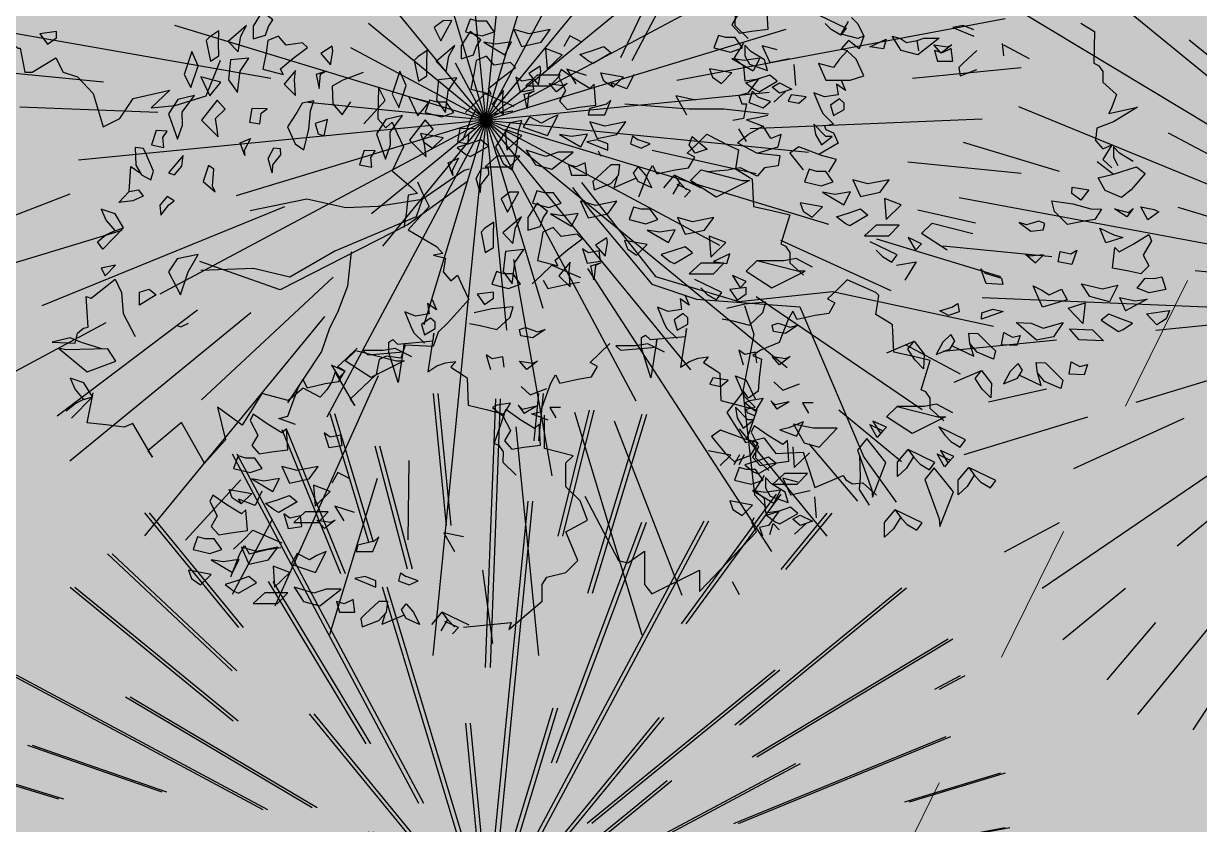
# Model space of a CAD drawing. Header units: millimetres. Extents: x 1555 to 3397, y 790 to 1592.
# Drawn here: x 1648.588 to 1649.428, y 811.148 to 811.72 of the extents above; entities that cross this region are included whole.
import ezdxf

# ---------------------------------------------------------------- set-up
doc = ezdxf.new("R2010")
doc.units = ezdxf.units.MM
doc.linetypes.add('HIDDEN2', pattern=[4.7625, 3.175, -1.5875])
doc.layers.add('ARBOLES', color=62, linetype='Continuous')
doc.layers.add('PROYECCION01', color=7, linetype='HIDDEN2', lineweight=9, true_color=0x6c4856)
doc.layers.add('VEGETACIÓN GRASS', color=116, linetype='Continuous', lineweight=13)

# ---------------------------------------------------------------- blocks, each defined once
blk = doc.blocks.new('A$C3A994C8D')
at = {"layer": 'ARBOLES', "color": 82}
for p, q in [((-3.4674, 7.2761), (-3.492, 8.025)), ((-3.2635, 5.8005), (-2.9029, 7.9864)), ((-3.2084, 8.0291), (-3.2607, 7.1605)), ((-3.9084, 7.2241), (-4.0772, 7.9478)), ((-4.3965, 7.8081), (-3.8599, 6.4024)), ((-3.6716, 7.7749), (-3.6236, 7.0652)), ((-2.6252, 7.0563), (-2.3327, 7.8337)), ((-4.5262, 7.5154), (-4.6362, 7.758)), ((-2.0607, 7.6847), (-2.5115, 6.8385)), ((-4.8725, 7.5789), (-4.4801, 6.9675)), ((-2.4268, 6.5697), (-1.8032, 7.5727)), ((-4.5374, 6.6118), (-5.1474, 7.4628)), ((-2.8632, 7.2475), (-3.0891, 6.2117)), ((-3.393, 5.0153), (-4.3865, 7.2071)), ((-2.4268, 6.0472), (-1.3349, 7.2134)), ((-5.5445, 7.0298), (-5.5911, 7.0735)), ((-3.393, 5.0153), (-3.4587, 7.0122)), ((-4.9481, 6.8896), (-4.0374, 5.7756)), ((-1.8992, 6.8927), (-2.6907, 5.9705)), ((-5.7128, 6.797), (-4.9765, 6.2814)), ((-3.393, 5.0153), (-5.2843, 6.7862)), ((-1.2921, 6.8129), (-1.921, 6.3241)), ((-1.3626, 6.4707), (-0.9456, 6.7697)), ((-5.6043, 6.3899), (-5.9504, 6.6051)), ((-3.393, 5.0153), (-2.8448, 6.4727)), ((-0.8811, 6.417), (-2.3287, 5.6235)), ((-1.4339, 5.9034), (-0.6504, 6.2585)), ((-3.393, 5.0153), (-3.6558, 6.1417)), ((-5.0788, 5.6495), (-6.2114, 6.0756)), ((-3.393, 5.0153), (-4.1469, 6.067)), ((-3.393, 5.0153), (-1.9141, 6.0754)), ((-5.392, 5.8668), (-4.1197, 5.3925)), ((-1.6666, 5.6465), (-0.9459, 5.9217)), ((-3.393, 5.0153), (-4.693, 5.8234)), ((-3.393, 5.0153), (-2.9435, 5.7384)), ((-6.3647, 5.7196), (-5.1141, 5.4472)), ((-3.393, 5.0153), (-2.8072, 5.641)), ((-3.393, 5.0153), (-1.1613, 5.536)), ((-6.2033, 5.4789), (-6.3641, 5.5054)), ((-3.393, 5.0153), (-4.6201, 5.477)), ((-3.393, 5.0153), (-2.4827, 5.4279)), ((-3.393, 5.0153), (-5.3336, 5.3354)), ((-3.393, 5.0153), (-3.3341, 5.3723)), ((-1.0538, 5.3699), (-0.528, 5.3493)), ((-6.1764, 5.2054), (-4.894, 5.1261)), ((-1.2636, 5.0854), (-0.3834, 5.1143)), ((-3.393, 5.0153), (-5.1474, 4.9576)), ((-3.393, 5.0153), (-5.0459, 4.2661)), ((-3.393, 5.0153), (-5.0218, 3.8478)), ((-3.393, 5.0153), (-4.9443, 4.6534)), ((-3.393, 5.0153), (-4.5456, 3.1612)), ((-3.393, 5.0153), (-4.4061, 3.9333)), ((-3.393, 5.0153), (-4.0292, 3.3243)), ((-3.393, 5.0153), (-3.6828, 3.2583)), ((-3.393, 5.0153), (-1.9334, 5.0633)), ((-3.393, 5.0153), (-2.6181, 4.7238)), ((-3.393, 5.0153), (-2.6172, 4.5331)), ((-3.393, 5.0153), (-2.6949, 4.0414)), ((-3.393, 5.0153), (-3.3569, 3.9162)), ((-3.393, 5.0153), (-3.1245, 3.8644)), ((-3.393, 5.0153), (-2.1498, 2.2727)), ((-3.393, 5.0153), (-1.352, 4.6787)), ((-3.393, 5.0153), (-2.0157, 3.7257)), ((-5.8423, 4.9348), (-6.4026, 4.9164)), ((-6.3284, 4.6177), (-4.477, 4.8819)), ((-2.1699, 4.9183), (-0.7048, 4.8292)), ((-1.014, 4.6229), (-0.4219, 4.5252)), ((-4.7282, 4.2444), (-4.2198, 4.5546)), ((-6.026, 4.1279), (-4.778, 4.4942)), ((-1.5231, 4.5269), (-0.5877, 4.2174)), ((-5.7301, 4.47), (-6.3255, 4.3311)), ((-2.301, 4.4568), (-1.3827, 4.0434)), ((-1.8002, 4.4161), (-0.5746, 3.955)), ((-3.1048, 3.0103), (-3.2896, 4.2258)), ((-2.1847, 4.2642), (-0.8356, 3.4256)), ((-5.5551, 4.0353), (-6.1357, 3.7722)), ((-3.6643, 4.046), (-4.1313, 2.216)), ((-4.7383, 3.8494), (-5.2342, 3.3845)), ((-1.4027, 2.8186), (-2.3644, 3.8545)), ((-5.804, 3.5878), (-5.5211, 3.7604)), ((-5.2512, 3.6834), (-5.8404, 3.261)), ((-5.1849, 2.6949), (-4.5076, 3.5926)), ((-1.4475, 3.5481), (-1.0454, 3.3292)), ((-3.3369, 3.3081), (-3.294, 2.0057)), ((-3.001, 3.3351), (-2.7088, 2.0828)), ((-2.3735, 3.35), (-2.2245, 2.9313)), ((-2.1713, 3.311), (-1.6387, 2.5679)), ((-1.5421, 3.2822), (-1.1949, 2.9572)), ((-3.5324, 3.1902), (-3.5778, 2.145)), ((-5.2123, 3.0723), (-5.4512, 2.8172)), ((-4.1803, 2.9226), (-4.4533, 2.1969)), ((-4.7424, 2.8446), (-4.9828, 2.4579)), ((-4.5227, 2.7179), (-4.6783, 2.3265)), ((-2.5653, 2.6366), (-2.4864, 2.2294)), ((-3.8694, 2.127), (-3.8831, 2.0442))]:
    blk.add_line(p, q, dxfattribs=at)
blk = doc.blocks.new('A$C77297A4A')
at = {"layer": 'ARBOLES'}
for points in [[(-120.666, 88.418), (-119.165, 91.292), (-117.575, 92.078), (-117.379, 93.257), (-115.806, 93.65), (-114.43, 94.829), (-114.234, 96.4), (-113.448, 98.954), (-113.251, 102.49)], [(-121.113, 88.542), (-119.738, 91.433), (-117.379, 92.864), (-116.396, 93.453), (-114.234, 94.436), (-113.841, 95.811), (-113.061, 101.901)], [(-116.579, 90.223), (-116.589, 89.81), (-116.063, 89.3)], [(-102.87, 89.906), (-102.331, 89.573), (-102.359, 88.313), (-102.177, 88.231), (-101.998, 87.982), (-101.998, 87.569), (-101.459, 87.071), (-101.639, 86.574), (-101.759, 86.325), (-100.621, 86.574), (-101.579, 85.994), (-102.238, 85.746), (-102.298, 85.25), (-101.998, 84.919), (-101.639, 85.083), (-101.998, 84.504), (-101.639, 84.173)], [(-145.03, 90.703), (-145.88, 89.664), (-145.03, 88.908), (-144.935, 88.908), (-144.746, 87.963), (-144.463, 87.963), (-143.517, 88.53), (-143.234, 87.963), (-142.667, 87.774), (-142.039, 87.118), (-141.643, 85.797), (-140.982, 86.127), (-140.453, 86.92), (-138.998, 87.251), (-139.737, 86.546), (-138.792, 86.641), (-137.563, 87.019), (-136.996, 88.436)], [(-115.269, 89.669), (-115.33, 90.497)], [(-116.469, 90.248), (-116.707, 89.835)], [(-113.249, 90.227), (-112.185, 89.711), (-112.393, 89.423), (-112.77, 89.647), (-113.011, 89.896)], [(-111.962, 90.13), (-111.723, 89.881), (-111.482, 89.384), (-111.723, 89.302), (-112.382, 89.466), (-112.082, 89.964)], [(-116.707, 89.835), (-116.408, 89.502)], [(-116.408, 89.502), (-115.928, 89.586)], [(-115.928, 89.586), (-115.269, 89.669)], [(-107.118, 89.643), (-107.538, 89.809), (-107.956, 89.725), (-107.118, 89.394)], [(-122.658, 89.151), (-123.137, 89.4), (-123.378, 88.984)], [(-117.246, 89.42), (-117.426, 88.923)], [(-116.946, 89.338), (-117.246, 89.42)], [(-116.587, 89.338), (-116.946, 89.338)], [(-116.255, 89.11), (-116.615, 88.531)], [(-116.287, 88.923), (-116.587, 89.338)], [(-111.482, 89.384), (-111.662, 88.886), (-112.082, 89.219), (-112.382, 88.886), (-112.13, 88.817), (-112.441, 88.473), (-112.681, 88.142), (-113.279, 88.307), (-112.98, 87.645), (-112.023, 87.645), (-111.482, 87.811), (-111.782, 88.473), (-112.141, 88.804)], [(-109.304, 88.803), (-109.363, 89.216), (-109.095, 89.312), (-108.497, 89.312), (-109.335, 88.65), (-109.994, 88.815), (-110.353, 89.394), (-110.024, 89.299), (-109.783, 89.134), (-109.363, 89.216)], [(-105.996, 89.103), (-105.937, 88.605)], [(-117.426, 88.923), (-116.767, 88.758)], [(-116.767, 88.758), (-116.287, 88.923)], [(-115.956, 88.779), (-116.196, 89.028)], [(-116.196, 89.028), (-116.196, 88.613)], [(-116.196, 88.613), (-116.017, 88.282)], [(-115.417, 88.448), (-115.956, 88.779)], [(-114.91, 88.84), (-115.51, 89.007)], [(-115.51, 89.007), (-115.21, 88.343)], [(-107, 88.815), (-107.538, 88.319), (-107.718, 88.152), (-107.658, 87.821), (-107, 88.07)], [(-116.707, 88.509), (-115.869, 88.012)], [(-116.228, 88.427), (-116.707, 88.509)], [(-116.615, 88.531), (-116.255, 88.199)], [(-116.255, 88.199), (-116.196, 87.62)], [(-115.605, 88.522), (-116.228, 88.427)], [(-116.017, 88.282), (-115.297, 88.033)], [(-115.605, 88.522), (-115.869, 88.012)], [(-115.297, 88.033), (-115.417, 88.448)], [(-115.21, 88.343), (-114.431, 88.509)], [(-114.252, 88.26), (-114.192, 87.432)], [(-131.338, 87.944), (-132.137, 87.645), (-132.565, 87.41), (-132.539, 86.706), (-132.165, 86.264), (-131.816, 86.779)], [(-122.479, 87.825), (-123.258, 88.074), (-122.899, 87.494)], [(-120.598, 87.868), (-120.871, 87.298), (-121.53, 87.547), (-121.424, 87.36), (-121.783, 87.608), (-121.902, 87.94), (-121.004, 87.774), (-121.424, 87.36)], [(-117.605, 88.096), (-117.486, 87.763)], [(-116.707, 87.929), (-117.605, 88.096)], [(-117.486, 87.763), (-117.127, 87.516)], [(-117.127, 87.516), (-116.707, 87.929)], [(-116.196, 87.62), (-115.658, 87.702)], [(-116.161, 87.536), (-115.689, 87.681)], [(-115.658, 87.702), (-116.076, 87.122)], [(-115.21, 87.847), (-115.689, 87.681)], [(-114.91, 87.598), (-115.21, 87.847)], [(-131.3, 85.913), (-130.466, 86.833), (-130.726, 87.364), (-130.755, 86.108), (-130.439, 85.749), (-130.186, 85.981), (-129.986, 85.535), (-129.727, 85.004), (-130.187, 84.051), (-129.438, 83.42), (-129.181, 83.145), (-129.552, 83.08), (-129.623, 82.346), (-129.717, 81.808)], [(-116.161, 87.536), (-115.81, 87.267)], [(-116.025, 86.76), (-115.896, 87.206)], [(-115.658, 86.958), (-115.896, 87.206)], [(-115.81, 87.267), (-115.629, 87.183)], [(-115.629, 87.183), (-114.91, 87.598)], [(-115.117, 87.371), (-114.818, 87.537)], [(-114.818, 87.122), (-115.117, 87.371)], [(-114.818, 87.537), (-114.338, 87.289)], [(-114.338, 87.289), (-114.818, 87.122)], [(-112.382, 87.645), (-112.202, 87.231), (-112.561, 87.48), (-112.502, 87.065), (-113.04, 86.982), (-113.459, 87.147), (-113.22, 86.567), (-113.1, 86.32), (-112.681, 85.905), (-113.04, 85.823), (-112.991, 85.688), (-112.676, 85.549), (-112.49, 85.144), (-113.263, 84.698)], [(-127.28, 86.368), (-126.92, 86.699), (-126.5, 87.114), (-125.362, 86.616)], [(-118.154, 86.853), (-118.933, 87.019)], [(-118.933, 87.019), (-118.513, 86.273)], [(-116.076, 87.122), (-116.435, 87.04)], [(-116.435, 87.04), (-116.316, 86.709)], [(-116.025, 86.76), (-115.476, 86.542)], [(-115.178, 86.791), (-115.658, 86.958)], [(-115.476, 86.542), (-115.178, 86.791)], [(-114.586, 87.198), (-115.042, 86.776)], [(-127.376, 85.27), (-127.017, 86.181), (-126.837, 86.512)], [(-126.837, 86.512), (-126.658, 86.181)], [(-126.658, 86.181), (-125.94, 86.347)], [(-125.94, 86.347), (-125.399, 86.43)], [(-115.259, 86.295), (-117.028, 86.492), (-118.404, 86.492), (-120.959, 86.688)], [(-116.316, 86.709), (-116.135, 86.709)], [(-116.135, 86.709), (-116.255, 86.129)], [(-116.255, 86.129), (-116.676, 86.047)], [(-115.712, 86.154), (-116.131, 86.07)], [(-116.131, 86.07), (-115.472, 85.821)], [(-115.472, 85.821), (-116.072, 85.49)], [(-115.292, 86.236), (-115.712, 86.154)], [(-115.172, 85.325), (-115.472, 85.821)], [(-120.653, 85.433), (-120.73, 85.114)], [(-120.653, 85.433), (-120.43, 85.28)], [(-120.403, 83.013), (-120.044, 83.924), (-119.864, 84.255), (-119.685, 83.924), (-118.966, 84.09), (-118.426, 84.172), (-118.187, 84.586), (-118.487, 84.752), (-118.128, 85.083), (-117.708, 85.498), (-116.807, 85.041), (-116.448, 84.875), (-116.566, 84.131), (-116.028, 83.798), (-115.908, 83.715), (-115.848, 82.638), (-115.13, 82.474), (-114.41, 82.307), (-114.771, 81.148), (-114.59, 81.065), (-114.41, 80.817), (-114.41, 80.403), (-113.872, 79.906)], [(-118.407, 85.076), (-118.287, 85.408)], [(-118.287, 85.408), (-117.689, 84.91)], [(-116.49, 85.159), (-116.072, 85.49)], [(-116.135, 85.218), (-116.435, 85.714)], [(-114.754, 85.49), (-115.172, 85.325)], [(-114.874, 84.994), (-114.754, 85.49)], [(-120.73, 85.114), (-120.31, 84.949)], [(-119.951, 85.114), (-120.43, 85.28)], [(-120.31, 84.949), (-119.951, 85.114)], [(-118.168, 84.745), (-118.407, 85.076)], [(-117.689, 84.91), (-118.168, 84.745)], [(-116.49, 85.159), (-115.712, 84.745)], [(-115.712, 84.745), (-114.874, 84.994)], [(-112.861, 84.001), (-112.561, 84.497), (-113.161, 84.663), (-114.058, 84.994), (-114.417, 84.746), (-113.879, 84.084)], [(-100.8, 84.421), (-101.339, 84.752), (-101.579, 85.001), (-101.579, 84.586), (-101.4, 84.255)], [(-121.9, 84.613), (-122.003, 84.833)], [(-115.652, 84.745), (-114.813, 84.661)], [(-114.813, 84.661), (-114.874, 84.248)], [(-102.223, 84.422), (-101.575, 83.912)], [(-140.612, 83.226), (-140.543, 84.214), (-140.168, 83.954)], [(-127.124, 84.116), (-127.333, 84.057), (-128.99, 82.906), (-129.23, 82.226), (-132.459, 80.865), (-134.244, 79.827), (-135.676, 80.174), (-137.774, 80.093)], [(-120.61, 83.954), (-120.43, 84.203)], [(-120.43, 83.623), (-120.61, 83.954)], [(-120.43, 84.203), (-120.131, 83.872)], [(-118.348, 83.668), (-117.928, 84.082)], [(-117.928, 84.082), (-116.31, 83.668)], [(-117.689, 84.021), (-116.851, 84.082)], [(-116.371, 84.166), (-116.851, 84.082)], [(-115.712, 83.835), (-116.371, 84.166)], [(-115.413, 84.166), (-115.712, 83.835)], [(-114.874, 84.248), (-115.413, 84.166)], [(-129.177, 83.61), (-128.978, 83.164), (-128.718, 82.634), (-129.552, 81.713), (-128.429, 81.05), (-128.173, 80.774), (-128.544, 80.709), (-128.072, 80.583), (-128.166, 80.045), (-127.85, 79.687), (-127.597, 79.918), (-127.398, 79.472), (-127.138, 78.942), (-127.972, 78.021), (-128.36, 77.646), (-128.551, 77.078), (-129.667, 77.139), (-129.84, 76.626), (-130.427, 76.699), (-130.698, 76.564), (-130.819, 75.976), (-131.847, 74.996), (-131.669, 74.745), (-132.444, 76.08), (-132.577, 75.682), (-132.77, 75.368), (-133.042, 75.081), (-133.71, 75.43), (-134.197, 75.026), (-134.313, 74.938), (-135.353, 75.225), (-135.738, 74.597), (-136.125, 73.967), (-137.109, 74.679), (-136.792, 73.381), (-137.626, 72.46), (-138.537, 74.064), (-139.868, 72.95), (-139.69, 72.699), (-140.465, 74.035), (-140.81, 73.886), (-141.542, 73.972), (-142.276, 74.059), (-142.043, 75.251)], [(-127.179, 83.644), (-129.546, 81.921), (-134.625, 79.337), (-137.808, 80.453)], [(-122.672, 83.584), (-119.742, 79.861), (-116.442, 78.868), (-112.725, 79.262), (-106.339, 77.891)], [(-121.262, 83.813), (-121.389, 83.374)], [(-120.501, 83.753), (-121.389, 83.374)], [(-119.892, 83.374), (-120.43, 83.623)], [(-120.131, 83.872), (-119.892, 83.374)], [(-119.413, 83.374), (-118.993, 83.872)], [(-118.783, 83.572), (-119.053, 83.126)], [(-118.754, 83.541), (-118.993, 83.872)], [(-117.929, 83.356), (-118.993, 83.872)], [(-118.348, 83.255), (-118.886, 83.502)], [(-118.513, 83.292), (-118.754, 83.541)], [(-117.33, 83.006), (-118.348, 83.668)], [(-116.012, 83.668), (-117.33, 83.006)], [(-116.31, 83.668), (-116.012, 83.668)], [(-123.025, 83.394), (-122.326, 82.478), (-121.083, 80.995), (-119.88, 79.561), (-118.112, 78.96), (-114.021, 78.657), (-112.114, 74.184), (-111.479, 72.693), (-110.2, 70.906)], [(-118.587, 83.006), (-118.348, 83.255)], [(-128.99, 82.906), (-130.755, 82.628), (-132.02, 82.586), (-133.567, 82.923), (-135.812, 82.465)], [(-140.835, 81.784), (-141.662, 80.939), (-141.869, 81.228), (-141.537, 81.514), (-141.224, 81.663), (-140.835, 81.784), (-141.172, 82.34), (-141.722, 82.525), (-141.522, 82.079), (-141.185, 81.681)], [(-108.17, 80.904), (-109.188, 81.566), (-108.768, 81.98), (-107.151, 81.566)], [(-110.985, 80.904), (-110.745, 80.656), (-110.368, 80.432), (-110.16, 80.72), (-111.224, 81.235)], [(-131.802, 80.841), (-131.96, 79.47), (-132.348, 78.435), (-132.664, 77.81), (-132.991, 76.884), (-134.332, 74.856)], [(-124.633, 79.566), (-124.274, 79.897), (-123.854, 80.312), (-122.716, 79.815)], [(-113.508, 80.235), (-114.167, 80.567), (-114.646, 80.483), (-115.724, 80.483), (-116.144, 80.069), (-115.126, 79.407), (-113.808, 80.069), (-114.106, 80.069), (-115.724, 80.483)], [(-110.189, 80.315), (-109.404, 80.446), (-109.856, 79.72)], [(-141.7, 76.988), (-142.503, 77.236), (-142.951, 77.425), (-143.668, 77.251), (-142.751, 77.211), (-142.658, 77.614), (-142.427, 77.816), (-142.232, 77.856), (-142.322, 79.067), (-142.121, 78.995), (-141.169, 79.749), (-140.911, 79.219), (-140.854, 78.396), (-140.378, 77.477)], [(-124.191, 79.71), (-124.012, 79.379)], [(-124.012, 79.379), (-123.293, 79.546)], [(-123.293, 79.546), (-122.753, 79.628)], [(-117.941, 79.407), (-117.7, 79.158), (-117.323, 78.934), (-117.115, 79.223), (-118.179, 79.738)], [(-108.308, 74.13), (-108.846, 74.628), (-108.846, 75.041), (-109.026, 75.29), (-109.207, 75.372), (-108.846, 76.532), (-109.566, 76.698), (-110.284, 76.863), (-110.343, 77.94), (-110.464, 78.022), (-111.002, 78.355), (-110.884, 79.1), (-111.006, 79.225), (-112.144, 79.723), (-112.564, 79.308), (-112.923, 78.977), (-112.623, 78.81), (-112.862, 78.397), (-113.402, 78.315), (-114.12, 78.148), (-114.3, 78.479), (-114.479, 78.148), (-114.838, 77.237), (-115.573, 76.942), (-115.885, 76.732), (-115.538, 76.585), (-115.634, 75.854), (-115.664, 75.309), (-116.052, 75.031), (-116.247, 75.313), (-116.541, 74.923), (-116.914, 74.465), (-116.372, 73.613), (-116.171, 73.271), (-115.442, 73.462), (-115.058, 72.958), (-114.965, 72.846), (-113.887, 72.892), (-113.653, 72.193), (-113.418, 71.493), (-112.299, 71.964), (-112.199, 71.792), (-111.934, 71.637), (-111.523, 71.677), (-110.975, 71.19)], [(-128.602, 78.953), (-128.423, 78.54), (-128.782, 78.788), (-128.722, 78.373), (-129.261, 78.291), (-129.679, 78.456), (-129.441, 77.876), (-129.32, 77.629), (-128.902, 77.214)], [(-118.583, 79.134), (-118.403, 78.721), (-118.762, 78.969), (-118.703, 78.554), (-119.242, 78.472), (-119.66, 78.637), (-119.421, 78.057), (-119.301, 77.81), (-118.883, 77.395)], [(-117.098, 78.181), (-116.678, 78.097), (-116.019, 77.933), (-115.481, 78.429), (-115.36, 78.844), (-116.199, 78.761), (-116.917, 78.595)], [(-101.337, 79.022), (-101.097, 78.501)], [(-101.337, 79.022), (-100.719, 78.899)], [(-100.237, 78.96), (-101.097, 78.501)], [(-100.719, 78.899), (-100.237, 78.96)], [(-127.117, 78), (-126.697, 77.916), (-126.038, 77.752), (-125.5, 78.248), (-125.38, 78.663), (-126.218, 78.58), (-126.936, 78.414)], [(-116.217, 78.705), (-115.837, 77.571), (-116.273, 75.313), (-115.817, 71.205), (-115.337, 70.685)], [(-138.727, 77.917), (-138.569, 77.864), (-138.259, 78.011)], [(-129.408, 76.678), (-130.067, 77.009), (-130.546, 76.925), (-131.329, 76.929), (-131.143, 76.753), (-129.728, 76.876), (-129.71, 77.183), (-129.94, 75.656), (-130.31, 76.845), (-130.31, 77.259), (-130.151, 77.357), (-129.966, 77.181), (-128.551, 77.303), (-128.533, 77.611), (-128.763, 76.084), (-128.41, 76.311), (-128.063, 76.436), (-127.671, 76.49), (-127.857, 76.27), (-127.326, 75.925), (-127.208, 75.84), (-127.175, 74.762), (-126.461, 74.58), (-125.745, 74.396), (-126.133, 73.246), (-125.954, 73.159), (-125.78, 72.906), (-125.79, 72.493), (-125.264, 71.983)], [(-119.389, 76.859), (-120.047, 77.19), (-120.527, 77.106), (-121.309, 77.11), (-121.124, 76.934), (-119.708, 77.057), (-119.69, 77.364), (-119.921, 75.837), (-120.291, 77.026), (-120.291, 77.44), (-120.132, 77.538), (-119.946, 77.362), (-118.531, 77.484), (-118.513, 77.792), (-118.744, 76.265), (-118.391, 76.492), (-118.044, 76.617), (-117.652, 76.671), (-117.838, 76.451), (-117.307, 76.106), (-117.189, 76.021), (-117.155, 74.943), (-116.441, 74.761), (-115.726, 74.577), (-116.114, 73.427), (-115.935, 73.34), (-115.761, 73.087), (-115.771, 72.674), (-115.244, 72.164)], [(-107.982, 77.114), (-107.112, 76.696), (-107.27, 77.201), (-107.312, 77.616), (-106.952, 77.6), (-106.436, 77.081), (-106.264, 76.907), (-106.338, 76.579), (-106.985, 76.857), (-107.27, 77.201)], [(-134.015, 73.986), (-134.674, 74.235), (-134.315, 74.319), (-133.91, 75.446), (-133.731, 75.777), (-133.551, 75.446), (-132.833, 75.613), (-132.293, 75.695), (-132.054, 76.108), (-132.354, 76.275), (-131.994, 76.606), (-131.574, 77.021)], [(-123.996, 74.167), (-124.655, 74.416), (-124.296, 74.5), (-123.891, 75.627), (-123.711, 75.958), (-123.532, 75.627), (-122.814, 75.793), (-122.273, 75.876), (-122.035, 76.289), (-122.334, 76.456), (-121.975, 76.787), (-121.555, 77.202)], [(-110.57, 76.831), (-109.484, 77.299), (-109.087, 76.784), (-109.113, 76.204), (-109.457, 76.551), (-109.738, 76.979), (-109.484, 77.299)], [(-126.218, 76.592), (-126.458, 76.757)], [(-126.458, 76.757), (-126.277, 76.177)], [(-125.798, 76.675), (-126.218, 76.592)], [(-125.739, 76.261), (-125.798, 76.675)], [(-125.139, 76.508), (-124.601, 76.426)], [(-124.841, 76.177), (-125.139, 76.508)], [(-124.421, 76.508), (-124.841, 76.177)], [(-124.601, 76.426), (-124.421, 76.508)], [(-116.439, 76.938), (-116.258, 76.358)], [(-116.199, 76.773), (-116.439, 76.938)], [(-115.779, 76.856), (-116.199, 76.773)], [(-115.719, 76.442), (-115.779, 76.856)], [(-114.822, 76.358), (-115.12, 76.689)], [(-115.12, 76.689), (-114.581, 76.607)], [(-114.402, 76.689), (-114.822, 76.358)], [(-114.581, 76.607), (-114.402, 76.689)], [(-107.898, 75.67), (-106.812, 76.138), (-106.414, 75.622), (-106.44, 75.043), (-106.784, 75.39), (-107.065, 75.818), (-106.812, 76.138)], [(-105.31, 75.952), (-104.44, 75.534), (-104.597, 76.039), (-104.639, 76.455), (-104.279, 76.439), (-103.763, 75.92), (-103.591, 75.745), (-103.665, 75.417), (-104.312, 75.695), (-104.597, 76.039)], [(-142.897, 74.243), (-142.069, 75.087), (-142.407, 75.644), (-142.957, 75.828), (-142.757, 75.382), (-142.42, 74.984)], [(-115.78, 74.32), (-116.094, 74.458), (-116.144, 74.593), (-115.785, 74.675), (-116.203, 75.09), (-116.323, 75.337), (-116.562, 75.917), (-116.144, 75.753), (-115.785, 75.006)], [(-115.051, 75.68), (-114.692, 75.349)], [(-114.692, 75.349), (-114.033, 75.598)], [(-143.104, 74.531), (-142.772, 74.817), (-142.459, 74.966), (-142.069, 75.087)], [(-125.07, 75.499), (-124.711, 75.168)], [(-124.711, 75.168), (-124.052, 75.417)], [(-126.029, 74.753), (-126.208, 74.671)], [(-126.208, 74.671), (-125.788, 74.34)], [(-125.488, 74.837), (-126.029, 74.753)], [(-125.788, 74.34), (-125.488, 74.837)], [(-125.19, 74.753), (-124.95, 74.422)], [(-125.011, 74.588), (-125.19, 74.753)], [(-124.454, 74.715), (-125.011, 74.588)], [(-124.454, 74.715), (-124.95, 74.422)], [(-123.932, 74.671), (-123.693, 74.257)], [(-123.512, 74.671), (-123.932, 74.671)], [(-116.009, 74.934), (-116.189, 74.852)], [(-116.189, 74.852), (-115.769, 74.521)], [(-115.469, 75.018), (-116.009, 74.934)], [(-115.769, 74.521), (-115.469, 75.018)], [(-114.992, 74.769), (-115.171, 74.934)], [(-115.171, 74.934), (-114.931, 74.603)], [(-114.435, 74.896), (-114.992, 74.769)], [(-114.435, 74.896), (-114.931, 74.603)], [(-113.913, 74.852), (-113.674, 74.438)], [(-113.493, 74.852), (-113.913, 74.852)], [(-107.944, 74.46), (-108.603, 74.791), (-109.082, 74.707), (-110.159, 74.707), (-108.542, 74.294), (-108.244, 74.294), (-109.561, 73.632), (-110.579, 74.294), (-110.159, 74.707)], [(-127.356, 65.952), (-125.466, 66.141), (-125.561, 65.858), (-124.238, 66.991), (-124.238, 67.652), (-124.049, 67.936), (-123.292, 68.125), (-122.82, 68.597), (-123.292, 69.731), (-122.442, 70.203), (-122.725, 70.959), (-123.292, 71.526), (-123.292, 72.47), (-123.009, 72.754), (-124.143, 73.037), (-124.143, 74.36)], [(-115.83, 73.941), (-115.949, 73.692)], [(-115.949, 73.692), (-115.65, 73.112)], [(-115.23, 73.526), (-115.83, 73.941)], [(-114.451, 73.858), (-114.81, 73.774)], [(-114.81, 73.774), (-114.152, 73.526)], [(-113.878, 74.096), (-114.451, 73.858)], [(-113.878, 74.096), (-114.152, 73.526)], [(-114.692, 73.195), (-115.23, 73.526)], [(-114.512, 73.361), (-114.692, 73.195)], [(-114.451, 72.532), (-114.512, 73.361)], [(-117.17, 72.366), (-116.75, 72.78), (-117.648, 72.946)], [(-115.65, 73.112), (-115.889, 72.699)], [(-114.295, 73.111), (-114.235, 72.282), (-113.636, 72.862)], [(-109.517, 72.7), (-109.787, 72.254), (-110.146, 71.923), (-110.146, 72.503), (-109.726, 73)], [(-116.428, 72.284), (-116.607, 71.786)], [(-116.128, 72.201), (-116.428, 72.284)], [(-115.889, 72.699), (-115.589, 72.366)], [(-115.589, 72.366), (-115.11, 72.45)], [(-115.11, 72.45), (-114.451, 72.532)], [(-111.645, 72.745), (-111.625, 71.905), (-111.662, 71.42), (-111.268, 70.796)], [(-131.859, 71.834), (-132.339, 72.082), (-132.579, 71.667)], [(-115.769, 72.201), (-116.128, 72.201)], [(-115.437, 71.974), (-115.796, 71.394)], [(-115.469, 71.786), (-115.769, 72.201)], [(-115.378, 71.892), (-115.378, 71.477)], [(-115.138, 71.643), (-115.378, 71.892)], [(-114.692, 71.87), (-114.392, 71.207)], [(-114.092, 71.704), (-114.692, 71.87)], [(-107.104, 71.981), (-107.375, 71.535), (-107.734, 71.204), (-107.734, 71.783), (-107.314, 72.281)], [(-135.347, 71.348), (-135.62, 70.778), (-136.279, 71.027), (-136.173, 70.84), (-136.532, 71.088), (-136.651, 71.42), (-135.753, 71.254), (-136.173, 70.84)], [(-116.607, 71.786), (-115.949, 71.622)], [(-115.949, 71.622), (-115.469, 71.786)], [(-115.41, 71.291), (-115.889, 71.373)], [(-115.889, 71.373), (-115.051, 70.876)], [(-115.796, 71.394), (-115.437, 71.063)], [(-114.787, 71.386), (-115.41, 71.291)], [(-115.378, 71.477), (-115.199, 71.146)], [(-114.599, 71.312), (-115.138, 71.643)], [(-114.787, 71.386), (-115.051, 70.876)], [(-114.392, 71.207), (-113.613, 71.373)], [(-122.536, 71.148), (-121.213, 68.597), (-120.835, 68.503), (-120.174, 68.975), (-120.174, 67.652), (-119.89, 67.275), (-118, 68.219), (-118, 67.369), (-115.732, 69.731), (-115.921, 70.109), (-115.826, 70.298)], [(-115.889, 70.793), (-116.787, 70.96)], [(-116.787, 70.96), (-116.668, 70.627)], [(-115.437, 71.063), (-115.378, 70.483)], [(-115.199, 71.146), (-114.479, 70.897)], [(-114.479, 70.897), (-114.599, 71.312)], [(-113.433, 71.124), (-113.374, 70.296)], [(-131.68, 70.508), (-132.459, 70.756), (-132.1, 70.177)], [(-116.668, 70.627), (-116.309, 70.38)], [(-116.309, 70.38), (-115.889, 70.793)], [(-115.378, 70.483), (-114.839, 70.566)], [(-115.342, 70.4), (-114.871, 70.544)], [(-114.839, 70.566), (-115.258, 69.986)], [(-114.392, 70.711), (-114.871, 70.544)], [(-114.81, 70.047), (-114.092, 70.462)], [(-114.092, 70.462), (-114.392, 70.711)], [(-110.026, 70.302), (-110.296, 69.856), (-110.655, 69.525), (-110.655, 70.104), (-110.235, 70.602)], [(-115.258, 69.986), (-115.617, 69.904)], [(-115.342, 70.4), (-114.992, 70.131)], [(-115.207, 69.624), (-115.078, 70.07)], [(-114.839, 69.821), (-115.078, 70.07)], [(-114.992, 70.131), (-114.81, 70.047)], [(-114.299, 70.235), (-113.999, 70.401)], [(-113.999, 69.986), (-114.299, 70.235)], [(-113.768, 70.062), (-114.224, 69.64)], [(-113.999, 70.401), (-113.52, 70.152)], [(-113.52, 70.152), (-113.999, 69.986)], [(-136.481, 69.051), (-136.122, 69.382), (-135.702, 69.797), (-134.563, 69.299)], [(-128.134, 69.702), (-127.714, 68.956)], [(-127.355, 69.536), (-128.134, 69.702)], [(-115.617, 69.904), (-115.498, 69.573)], [(-136.577, 67.953), (-136.218, 68.864), (-136.039, 69.195)], [(-136.039, 69.195), (-135.859, 68.864)], [(-135.859, 68.864), (-135.141, 69.03)], [(-135.141, 69.03), (-134.601, 69.113)], [(-129.854, 68.116), (-129.931, 67.797)], [(-129.854, 68.116), (-129.632, 67.963)], [(-129.931, 67.797), (-129.511, 67.632)], [(-129.152, 67.797), (-129.632, 67.963)], [(-129.511, 67.632), (-129.152, 67.797)], [(-129.811, 66.637), (-129.632, 66.886)], [(-129.632, 66.886), (-129.332, 66.555)], [(-130.463, 66.495), (-130.59, 66.057)], [(-129.702, 66.436), (-130.59, 66.057)], [(-129.632, 66.306), (-129.811, 66.637)], [(-129.093, 66.057), (-129.632, 66.306)], [(-129.332, 66.555), (-129.093, 66.057)], [(-128.614, 66.057), (-128.194, 66.555)], [(-127.984, 66.255), (-128.255, 65.809)], [(-127.955, 66.224), (-128.194, 66.555)], [(-127.13, 66.039), (-128.194, 66.555)], [(-127.714, 65.975), (-127.955, 66.224)], [(-127.549, 65.938), (-128.088, 66.185)], [(-127.788, 65.689), (-127.549, 65.938)]]:
    blk.add_lwpolyline(points, dxfattribs=at)
for points in [[(-135.206, 89.434), (-135.092, 89.774), (-134.918, 90.032), (-135.332, 90.36), (-135.698, 89.788), (-135.695, 89.282)], [(-128.512, 89.738), (-128.254, 89.208), (-127.81, 90.006), (-128.164, 89.999)], [(-127.09, 90.062), (-127.27, 89.564), (-126.611, 89.4), (-126.132, 89.564), (-126.432, 89.979), (-126.791, 89.979)], [(-143.493, 89.568), (-144.152, 89.486), (-143.852, 89.071), (-143.493, 89.319)], [(-137.05, 89.603), (-137.416, 89.356), (-137.553, 89.211), (-137.389, 88.398), (-137.058, 88.603), (-137.063, 89.11)], [(-136.692, 89.175), (-136.291, 88.763), (-136.184, 89.383), (-135.953, 89.811)], [(-127.446, 88.493), (-126.957, 88.645), (-126.843, 88.986), (-126.67, 89.243), (-127.084, 89.572), (-127.45, 89)], [(-124.276, 89.151), (-123.917, 89.648), (-124.755, 89.482), (-125.354, 89.648), (-125.055, 88.984)], [(-135.312, 88.079), (-134.507, 87.873), (-134.608, 88.096), (-134.122, 88.501), (-133.538, 88.937), (-133.736, 89.129), (-134.38, 89.031), (-134.696, 89.389), (-135.107, 89.211), (-135.18, 88.73)], [(-125.45, 89.164), (-126.073, 89.068), (-126.552, 89.151), (-125.714, 88.653)], [(-110.593, 89.27), (-110.705, 88.886), (-111.244, 88.97)], [(-137.872, 88.218), (-138.126, 88.785), (-138.433, 87.87), (-138.163, 87.352)], [(-132.56, 88.988), (-133.008, 88.695), (-132.632, 88.252), (-132.539, 88.791)], [(-128.801, 88.815), (-129.168, 88.568), (-129.305, 88.423), (-129.14, 87.61), (-128.809, 87.815), (-128.814, 88.322)], [(-127.935, 88.595), (-127.704, 89.023), (-128.443, 88.387), (-128.043, 87.974)], [(-124.037, 88.074), (-123.437, 88.653), (-124.096, 88.902)], [(-121.495, 88.725), (-122.214, 88.31), (-122.395, 88.394), (-122.746, 88.663), (-122.275, 88.808), (-121.795, 88.974)], [(-108.407, 88.719), (-108.705, 89.05), (-108.166, 88.967), (-107.987, 89.05)], [(-108.676, 88.815), (-108.556, 88.401), (-107.956, 88.401), (-108.017, 88.899), (-108.376, 88.732)], [(-135.863, 88.518), (-136.588, 88.445), (-136.678, 87.654), (-136.321, 87.155), (-136.212, 88.003)], [(-125.289, 88.149), (-125.487, 88.341), (-126.132, 88.243), (-126.448, 88.601), (-126.858, 88.423), (-126.932, 87.941), (-127.063, 87.291), (-126.259, 87.085), (-126.359, 87.308), (-125.874, 87.713)], [(-124.383, 87.464), (-124.291, 88.003), (-124.312, 88.199), (-124.759, 87.907)], [(-137.775, 87.77), (-137.417, 87.017), (-136.971, 87.563)], [(-134.055, 87.657), (-134.02, 88.024), (-134.466, 87.479), (-134.013, 87.038)], [(-133.197, 87.874), (-133.077, 87.311), (-133.019, 87.879), (-132.806, 87.996)], [(-129.877, 87.997), (-130.185, 87.082), (-129.914, 86.563), (-129.623, 87.43)], [(-128.43, 86.865), (-128.072, 86.367), (-127.963, 87.214), (-127.614, 87.73), (-128.339, 87.657)], [(-125.283, 87.764), (-125.102, 87.184), (-124.563, 87.268), (-124.622, 87.682), (-125.042, 87.599)], [(-123.921, 87.418), (-123.516, 87.84), (-124.43, 87.84), (-124.887, 87.418)], [(-123.604, 87.811), (-123.306, 87.231), (-123.545, 86.818), (-123.245, 86.485), (-122.766, 86.569), (-122.107, 86.651), (-122.168, 87.48), (-122.348, 87.313), (-122.886, 87.644), (-123.486, 88.06)], [(-125.764, 86.25), (-125.806, 86.868), (-125.772, 87.236), (-126.217, 86.69)], [(-124.771, 87.09), (-124.828, 86.522), (-124.948, 87.086), (-124.558, 87.208)], [(-123.425, 87.433), (-123.245, 87.515), (-123.665, 87.184), (-123.963, 87.515)], [(-138.687, 86.876), (-139.053, 86.304), (-138.693, 85.299), (-138.502, 85.865), (-138.507, 86.373), (-138.023, 87.032)], [(-137.741, 86.053), (-137.089, 85.391), (-137.131, 85.783), (-137.193, 86.121), (-136.805, 86.496), (-137.122, 86.856)], [(-133.753, 86.735), (-133.966, 86.364), (-134.332, 85.792), (-134.034, 85.123), (-133.679, 84.877), (-133.49, 85.698), (-133.419, 86.432), (-133.285, 86.83)], [(-129.527, 86.982), (-129.168, 86.229), (-128.722, 86.774)], [(-128.875, 86.356), (-128.216, 86.191), (-127.737, 86.356), (-128.037, 86.771), (-128.396, 86.771), (-128.696, 86.853)], [(-122.407, 86.273), (-121.748, 86.273), (-121.509, 86.853), (-121.689, 86.688), (-122.348, 86.522)], [(-114.058, 86.734), (-113.759, 86.982), (-114.358, 87.065), (-114.478, 86.816)], [(-112.261, 86.734), (-112.441, 86.9), (-112.8, 86.651), (-112.681, 86.236), (-112.261, 86.485)], [(-135.374, 86.331), (-135.142, 86.507), (-135.749, 86.52), (-135.841, 85.982), (-135.43, 85.907)], [(-124.024, 85.445), (-123.604, 86.273), (-123.963, 86.109), (-124.263, 85.942), (-124.743, 86.191), (-124.983, 85.776)], [(-132.881, 85.431), (-132.749, 86.082), (-133.238, 85.93), (-133.117, 85.51)], [(-130.439, 86.088), (-130.805, 85.516), (-130.444, 84.51), (-130.254, 85.077), (-130.259, 85.584), (-129.775, 86.244)], [(-128.883, 84.995), (-128.945, 85.332), (-128.556, 85.707), (-128.873, 86.067), (-129.492, 85.264), (-128.841, 84.602)], [(-125.505, 85.947), (-125.718, 85.575), (-126.084, 85.003), (-125.786, 84.335), (-125.43, 84.089), (-125.241, 84.91), (-125.17, 85.643), (-125.037, 86.041)], [(-122.048, 85.325), (-121.269, 85.492), (-120.91, 85.989), (-121.748, 85.823), (-122.348, 85.989)], [(-112.98, 85.408), (-113.459, 85.905), (-113.4, 85.492), (-113.161, 85.077), (-112.741, 85.408)], [(-139.281, 85.369), (-139.107, 85.627), (-139.537, 85.645), (-139.728, 85.077), (-139.237, 84.976)], [(-128.936, 85.196), (-128.577, 84.949), (-128.157, 85.363), (-129.055, 85.529)], [(-127.126, 85.543), (-126.893, 85.718), (-127.5, 85.731), (-127.592, 85.194), (-127.182, 85.119)], [(-125.642, 84.865), (-125.042, 85.445), (-125.701, 85.694)], [(-122.707, 84.994), (-122.443, 85.505), (-123.066, 85.409), (-123.545, 85.492)], [(-139.939, 84.706), (-140.04, 84.929), (-140.373, 84.979), (-140.347, 84.275), (-140.128, 83.885), (-139.756, 83.696), (-139.641, 84.038)], [(-136.047, 84.851), (-136.026, 84.655), (-136.206, 85.158), (-135.798, 85.335)], [(-134.619, 84.939), (-134.617, 84.687), (-134.927, 84.285), (-134.943, 83.974), (-135.104, 84.534), (-134.874, 84.962)], [(-127.259, 84.7), (-127.078, 84.616), (-126.36, 85.031), (-126.66, 85.28), (-127.139, 85.114), (-127.61, 84.969)], [(-121.628, 84.865), (-121.628, 85.114), (-122.048, 85.28), (-122.466, 85.196)], [(-139.054, 83.966), (-138.818, 83.886), (-138.526, 84.231), (-138.473, 84.655)], [(-131.289, 84.857), (-131.48, 84.288), (-130.989, 84.188), (-131.032, 84.581), (-130.858, 84.839)], [(-127.799, 84.063), (-127.778, 83.866), (-127.958, 84.37), (-127.549, 84.547)], [(-125.527, 84.21), (-125.121, 84.631), (-126.035, 84.631), (-126.492, 84.21)], [(-124.863, 84.865), (-124.504, 84.285), (-123.845, 84.121), (-123.006, 84.783), (-123.604, 84.783), (-124.084, 84.616)], [(-137.471, 84.255), (-137.681, 83.631), (-137.207, 83.22), (-137.306, 83.443), (-137.254, 84.12)], [(-126.37, 84.151), (-126.368, 83.898), (-126.679, 83.497), (-126.695, 83.186), (-126.856, 83.746), (-126.625, 84.174)], [(-122.886, 84.203), (-123.186, 84.285), (-123.066, 83.872), (-122.466, 83.872), (-122.527, 84.369)], [(-122.168, 83.292), (-121.509, 83.541), (-121.21, 83.872), (-121.149, 84.285), (-121.509, 84.285), (-122.048, 83.79), (-122.227, 83.623)], [(-113.651, 84.11), (-113.83, 83.612), (-113.171, 83.448), (-112.692, 83.612), (-112.992, 84.027), (-113.351, 84.027)], [(-102.181, 83.772), (-101.575, 83.912), (-100.663, 84.202), (-100.316, 83.938), (-100.883, 83.3), (-101.256, 82.986), (-101.904, 83.263)], [(-110.477, 83.696), (-111.315, 83.53), (-111.915, 83.696), (-111.615, 83.032), (-110.836, 83.199)], [(-141.02, 82.795), (-140.612, 83.226), (-140.241, 83.291), (-140.063, 83.041), (-140.472, 82.863)], [(-139.104, 83.035), (-139.394, 82.69), (-139.352, 82.297), (-139.042, 82.698), (-138.826, 82.86)], [(-125.866, 82.936), (-125.608, 82.406), (-125.164, 83.204), (-125.517, 83.197)], [(-124.444, 83.26), (-124.624, 82.763), (-123.965, 82.598), (-123.486, 82.763), (-123.785, 83.178), (-124.144, 83.178)], [(-112.274, 82.701), (-112.01, 83.212), (-112.633, 83.116), (-113.112, 83.199)], [(-103.216, 83.404), (-102.562, 83.293), (-102.88, 82.891), (-103.227, 83.156)], [(-124.8, 81.692), (-124.311, 81.843), (-124.197, 82.184), (-124.023, 82.442), (-124.438, 82.77), (-124.804, 82.198)], [(-121.629, 82.349), (-121.27, 82.847), (-122.109, 82.68), (-122.708, 82.847), (-122.408, 82.183)], [(-119.647, 82.115), (-119.947, 82.53), (-120.306, 82.53), (-120.606, 82.612), (-120.786, 82.115), (-120.127, 81.95)], [(-113.891, 82.453), (-113.532, 82.206), (-113.112, 82.619), (-114.01, 82.785)], [(-110.656, 82.95), (-110.597, 82.122), (-109.998, 82.701)], [(-102.476, 82.542), (-102.057, 82.523), (-102.314, 82.121), (-102.737, 82.056), (-103.403, 81.92), (-103.919, 82.44), (-104.02, 82.86), (-103.187, 82.74)], [(-100.983, 82.393), (-100.796, 82.55), (-101.051, 82.23), (-101.533, 82.545)], [(-100.495, 82.62), (-99.959, 82.512), (-99.783, 82.422), (-100.217, 82.11)], [(-125.289, 81.793), (-125.058, 82.221), (-125.797, 81.585), (-125.397, 81.173)], [(-122.804, 82.362), (-123.426, 82.267), (-123.906, 82.349), (-123.067, 81.852)], [(-118.57, 81.535), (-117.791, 81.702), (-117.432, 82.199), (-118.271, 82.033), (-118.87, 82.199)], [(-111.315, 82.288), (-112.033, 81.873), (-112.214, 81.957), (-112.565, 82.225), (-112.094, 82.37), (-111.615, 82.537)], [(-126.155, 82.013), (-126.521, 81.766), (-126.659, 81.621), (-126.494, 80.808), (-126.163, 81.013), (-126.168, 81.52)], [(-122.643, 81.347), (-122.841, 81.539), (-123.486, 81.441), (-123.801, 81.799), (-124.212, 81.621), (-124.285, 81.14), (-124.417, 80.489), (-123.612, 80.283), (-123.713, 80.506), (-123.227, 80.911)], [(-119.588, 81.619), (-120.068, 81.702), (-119.229, 81.204), (-118.966, 81.715)], [(-110.482, 81.466), (-110.077, 81.888), (-110.991, 81.888), (-111.447, 81.466)], [(-105.022, 81.908), (-105.318, 82.006), (-104.854, 81.654), (-104.371, 81.715), (-104.301, 81.96), (-104.536, 82.053)], [(-101.877, 81.188), (-102.125, 81.77), (-101.563, 81.507), (-101.208, 81.407)], [(-121.737, 80.662), (-121.644, 81.201), (-121.665, 81.397), (-122.113, 81.105)], [(-120.847, 80.955), (-120.488, 80.708), (-120.068, 81.122), (-120.965, 81.288)], [(-117.612, 81.453), (-117.552, 80.624), (-116.953, 81.204)], [(-109.727, 81.4), (-109.427, 80.904), (-109.188, 81.153)], [(-100.967, 80.071), (-101.622, 80.183), (-101.524, 81.008), (-101.352, 80.833), (-100.799, 81.14), (-100.182, 81.528), (-100.075, 81.274), (-100.398, 80.708), (-100.178, 80.285), (-100.492, 79.966)], [(-139.057, 80.05), (-138.581, 79.131), (-138.276, 80.04), (-137.87, 80.725), (-138.711, 80.565)], [(-125.783, 80.064), (-125.426, 79.565), (-125.317, 80.412), (-124.968, 80.928), (-125.693, 80.855)], [(-122.637, 80.962), (-122.455, 80.382), (-121.917, 80.466), (-121.976, 80.88), (-122.396, 80.798)], [(-119.17, 80.46), (-118.989, 80.376), (-118.271, 80.791), (-118.57, 81.039), (-119.05, 80.873), (-119.521, 80.728)], [(-116.794, 80.76), (-117.445, 80.46), (-116.906, 80.376)], [(-105.074, 80.75), (-104.669, 80.401), (-104.356, 80.718), (-104.898, 80.66)], [(-103.691, 80.855), (-103.275, 80.754), (-103.027, 80.908), (-103.234, 80.337), (-103.768, 80.445)], [(-141.561, 79.88), (-141.155, 80.312), (-141.721, 80.186)], [(-123.118, 79.448), (-123.16, 80.067), (-123.125, 80.434), (-123.571, 79.888)], [(-122.125, 80.289), (-122.182, 79.721), (-122.302, 80.284), (-121.911, 80.406)], [(-118.402, 79.969), (-117.437, 79.969), (-117.032, 80.39), (-117.946, 80.39)], [(-126.229, 79.554), (-125.57, 79.389), (-125.091, 79.554), (-125.39, 79.969), (-125.75, 79.969), (-126.049, 80.051)], [(-116.144, 79.656), (-116.682, 79.903), (-116.382, 79.407)], [(-106.838, 80.166), (-106.666, 79.993), (-106.015, 79.798), (-105.967, 79.547), (-106.625, 79.576)], [(-99.501, 79.341), (-100.167, 79.206), (-100.638, 79.392), (-100.32, 79.793), (-99.962, 79.777), (-99.658, 79.846)], [(-139.54, 79.137), (-140.202, 78.729), (-140.205, 79.235), (-139.815, 79.356)], [(-116.139, 79.423), (-116.798, 79.341), (-116.499, 78.926), (-116.139, 79.175)], [(-104.388, 78.647), (-104.77, 79.493), (-104.419, 79.313), (-104.127, 79.133), (-103.637, 79.36), (-103.415, 78.935)], [(-102.848, 79.574), (-102.017, 79.371), (-101.411, 79.51), (-101.74, 78.861), (-102.511, 79.061)], [(-126.159, 79.242), (-126.818, 79.16), (-126.518, 78.745), (-126.159, 78.994)], [(-102.701, 78.821), (-102.797, 77.996), (-103.371, 78.602)], [(-118.642, 78.39), (-119.001, 78.141), (-118.883, 77.726), (-118.463, 77.975), (-118.463, 78.223)], [(-107.756, 78.785), (-107.693, 78.463), (-108.12, 78.317), (-108.471, 78.497), (-107.985, 78.642)], [(-106.807, 78.174), (-106.796, 78.423), (-106.369, 78.57), (-105.955, 78.468)], [(-102.073, 78.13), (-101.374, 77.684), (-101.189, 77.759), (-100.827, 78.012), (-101.291, 78.178), (-101.762, 78.365)], [(-99.492, 78.18), (-99.862, 77.949), (-100.263, 78.381), (-99.359, 78.507)], [(-128.661, 78.209), (-129.021, 77.96), (-128.902, 77.545), (-128.482, 77.794), (-128.482, 78.042)], [(-114.881, 78.015), (-114.402, 77.849), (-114.102, 77.933), (-114.581, 77.602), (-115.061, 77.684), (-115.12, 77.933)], [(-103.576, 78.031), (-103.96, 77.467), (-104.626, 77.332), (-105.434, 78.031), (-104.837, 78.004), (-104.365, 77.817)], [(-124.9, 77.834), (-124.421, 77.668), (-124.121, 77.752), (-124.601, 77.421), (-125.08, 77.503), (-125.139, 77.752)], [(-107.865, 77.31), (-108.033, 77.566), (-108.347, 77.249), (-108.608, 76.762), (-108.059, 76.987)], [(-105.277, 77.526), (-105.415, 77.118), (-106.014, 77.145), (-105.931, 77.639), (-105.58, 77.457)], [(-103.328, 77.785), (-102.415, 77.745), (-101.978, 77.303), (-102.942, 77.346)], [(-143.413, 77.022), (-142.278, 76.08), (-141.137, 76.496), (-141.453, 76.993), (-143.122, 76.954)], [(-130.006, 76.511), (-129.708, 76.511), (-131.025, 75.849), (-132.043, 76.511), (-131.623, 76.925)], [(-132.043, 76.098), (-132.582, 76.345), (-132.282, 75.849)], [(-105.192, 76.148), (-105.361, 76.405), (-105.675, 76.087), (-105.935, 75.601), (-105.386, 75.825)], [(-102.604, 76.364), (-102.742, 75.957), (-103.341, 75.983), (-103.258, 76.478), (-102.907, 76.295)], [(-117.162, 75.504), (-116.862, 75.753), (-117.461, 75.835), (-117.582, 75.586)], [(-116.264, 73.847), (-115.844, 74.178), (-116.083, 74.178), (-116.562, 74.675), (-116.503, 74.262)], [(-135.514, 73.573), (-135.753, 73.16), (-135.453, 72.827), (-134.974, 72.911), (-134.315, 72.993), (-134.376, 73.822), (-134.556, 73.655), (-135.094, 73.986), (-135.694, 74.401), (-135.812, 74.153)], [(-125.495, 73.754), (-125.734, 73.341), (-125.434, 73.008), (-124.955, 73.092), (-124.296, 73.174), (-124.357, 74.003), (-124.536, 73.836), (-125.075, 74.167), (-125.674, 74.582), (-125.793, 74.334)], [(-116.982, 72.854), (-116.623, 72.523), (-115.964, 72.771), (-115.664, 73.267), (-116.264, 73.433), (-117.162, 73.764), (-117.521, 73.516)], [(-113.848, 73.263), (-113.25, 73.098), (-112.53, 73.842), (-113.489, 73.842), (-114.268, 74.009)], [(-110.947, 73.475), (-111.245, 73.987), (-110.723, 73.737)], [(-110.579, 73.88), (-111.118, 74.127), (-110.818, 73.632)], [(-107.654, 73.093), (-107.447, 73.381), (-108.511, 73.896), (-108.272, 73.565), (-108.031, 73.317)], [(-132.218, 73.573), (-132.638, 73.491), (-132.879, 73.655), (-132.698, 73.076), (-132.159, 73.16)], [(-111.132, 71.11), (-110.601, 72.486), (-111.359, 73.435), (-111.729, 72.977), (-111.161, 71.407)], [(-108.87, 72.196), (-108.662, 72.485), (-109.726, 73), (-109.487, 72.669), (-109.247, 72.42)], [(-108.274, 72.314), (-108.573, 72.826), (-108.05, 72.575)], [(-107.907, 72.719), (-108.445, 72.966), (-108.146, 72.47)], [(-136.292, 72.744), (-136.471, 72.247), (-135.812, 72.082), (-135.333, 72.247), (-135.633, 72.662), (-135.992, 72.662)], [(-133.477, 71.834), (-133.118, 72.331), (-133.956, 72.165), (-134.556, 72.331), (-134.256, 71.667)], [(-115.853, 72.117), (-115.671, 72.033), (-114.953, 72.448), (-115.253, 72.697), (-115.732, 72.531), (-116.204, 72.386)], [(-134.651, 71.847), (-135.274, 71.751), (-135.753, 71.834), (-134.915, 71.336)], [(-114.12, 71.627), (-113.715, 72.048), (-114.629, 72.048), (-115.085, 71.627)], [(-108.459, 69.949), (-107.928, 71.325), (-108.686, 72.273), (-109.057, 71.815), (-108.488, 70.246)], [(-106.457, 71.477), (-106.25, 71.765), (-107.314, 72.281), (-107.075, 71.95), (-106.834, 71.701)], [(-133.238, 70.756), (-132.638, 71.336), (-133.297, 71.585)], [(-137.417, 70.944), (-137.119, 70.364), (-137.358, 69.951), (-137.058, 69.618), (-136.579, 69.702), (-135.92, 69.785), (-135.981, 70.613), (-136.161, 70.447), (-136.699, 70.778), (-137.299, 71.193)], [(-133.956, 70.923), (-134.674, 70.508), (-134.855, 70.592), (-135.206, 70.86), (-134.735, 71.005), (-134.256, 71.172)], [(-134.484, 70.447), (-134.303, 69.867), (-133.764, 69.951), (-133.823, 70.364), (-134.243, 70.282)], [(-133.123, 70.101), (-132.717, 70.523), (-133.632, 70.523), (-134.088, 70.101)], [(-109.379, 69.798), (-109.171, 70.086), (-110.235, 70.602), (-109.996, 70.271), (-109.756, 70.022)], [(-132.626, 70.116), (-132.446, 70.198), (-132.866, 69.867), (-133.165, 70.198)], [(-138.076, 69.039), (-137.417, 68.874), (-136.938, 69.039), (-137.238, 69.454), (-137.597, 69.454), (-137.897, 69.536)], [(-131.608, 68.956), (-130.949, 68.956), (-130.71, 69.536), (-130.89, 69.371), (-131.549, 69.205)], [(-135.861, 68.459), (-135.082, 68.625), (-134.723, 69.123), (-135.561, 68.956), (-136.161, 69.123)], [(-136.52, 68.128), (-136.256, 68.638), (-136.879, 68.543), (-137.358, 68.625)], [(-133.226, 68.128), (-132.806, 68.956), (-133.165, 68.791), (-133.464, 68.625), (-133.944, 68.874), (-134.184, 68.459)], [(-138.137, 67.879), (-137.778, 67.632), (-137.358, 68.045), (-138.256, 68.212)], [(-134.843, 67.548), (-134.243, 68.128), (-134.902, 68.376)], [(-136.46, 67.383), (-136.279, 67.299), (-135.561, 67.714), (-135.861, 67.963), (-136.34, 67.797), (-136.811, 67.652)], [(-130.829, 67.548), (-130.829, 67.797), (-131.249, 67.963), (-131.667, 67.879)], [(-134.728, 66.892), (-134.322, 67.314), (-135.237, 67.314), (-135.693, 66.892)], [(-134.064, 67.548), (-133.705, 66.968), (-133.046, 66.803), (-132.208, 67.466), (-132.806, 67.466), (-133.285, 67.299)], [(-132.087, 66.886), (-132.387, 66.968), (-132.267, 66.555), (-131.667, 66.555), (-131.728, 67.052)], [(-131.369, 65.975), (-130.71, 66.224), (-130.411, 66.555), (-130.35, 66.968), (-130.71, 66.968), (-131.249, 66.472), (-131.429, 66.306)]]:
    blk.add_lwpolyline(points, close=True, dxfattribs=at)

msp = doc.modelspace()

# ---------------------------------------------------------------- hatches: boundary and pattern name
at = {"layer": 'VEGETACIÓN GRASS'}
h = msp.add_hatch(dxfattribs=at)
h.set_pattern_fill('AR-SAND', color=256, scale=0.0015, angle=90, style=0)
h.set_pattern_definition([(127.5, (24.81287, -42.492595), (-0.0734119856, -0.002400047), [0, -0.057912, 0, -0.06477, 0, -0.0619125]), (97.5, (24.81287, -42.49259), (-0.107523765, 0.0674284925), [0, -0.031242, 0, -0.052197, 0, -0.0200025]), (57.5, (24.81287, -42.53946), (-0.0002155777, 0.1186488555), [0, -0.01905, 0, -0.06858, 0, -0.089535]), (47.5, (24.81287, -42.53946), (-0.0334393985, 0.114533468), [0, -0.009525, 0, -0.044958, 0, -0.051435])])
edge = h.paths.add_edge_path()
edge.add_arc((1648.78696, 810.04535), 0.21271, 169.74579, 274.22863)
edge.add_line((1648.80265, 809.83322), (1650.37765, 809.83322))
edge.add_arc((1650.37765, 810.08322), 0.25, 270, 360)
edge.add_line((1650.62765, 810.08322), (1650.62765, 812.03322))
edge.add_line((1650.62765, 812.03322), (1648.57765, 812.03322))
edge.add_line((1648.57765, 812.03322), (1648.57765, 810.08322))

# ---------------------------------------------------------------- linework, layer by layer
at = {"layer": 'PROYECCION01', "linetype": 'HIDDEN2', "ltscale": 0.03}
msp.add_line((1648.57765, 809.83322), (1650.62765, 813.98322), dxfattribs=at)

# ---------------------------------------------------------------- block references
at = {"layer": 'ARBOLES'}
for p, xscale, yscale, zscale, rotation in [((1648.71404, 810.9066), -0.1275000000000091, 0.1275000000000034, 0.1275000000000545, 18.73323774205407), ((1649.8311, 810.77926), 0.1275000000000091, 0.1275000000000091, 0.1275000000000091, 341.2667622579461), ((1648.71404, 810.3294), -0.1275000000000091, 0.1275000000000034, 0.1275000000000545, 18.73323774205407), ((1648.7174, 810.3294), -0.1275000000000091, 0.1275000000000034, 0.1275000000000545, 18.73323774205407)]:
    msp.add_blockref('A$C3A994C8D', p, dxfattribs=dict(at, xscale=xscale, yscale=yscale, zscale=zscale, rotation=rotation))
at = {"layer": 'ARBOLES', "xscale": 0.0180000000000109, "yscale": 0.0180000000000109, "zscale": 0.0180000000000109}
msp.add_blockref('A$C77297A4A', (1651.19473, 810.10202), dxfattribs=at)

doc.saveas('drawing.dxf')
